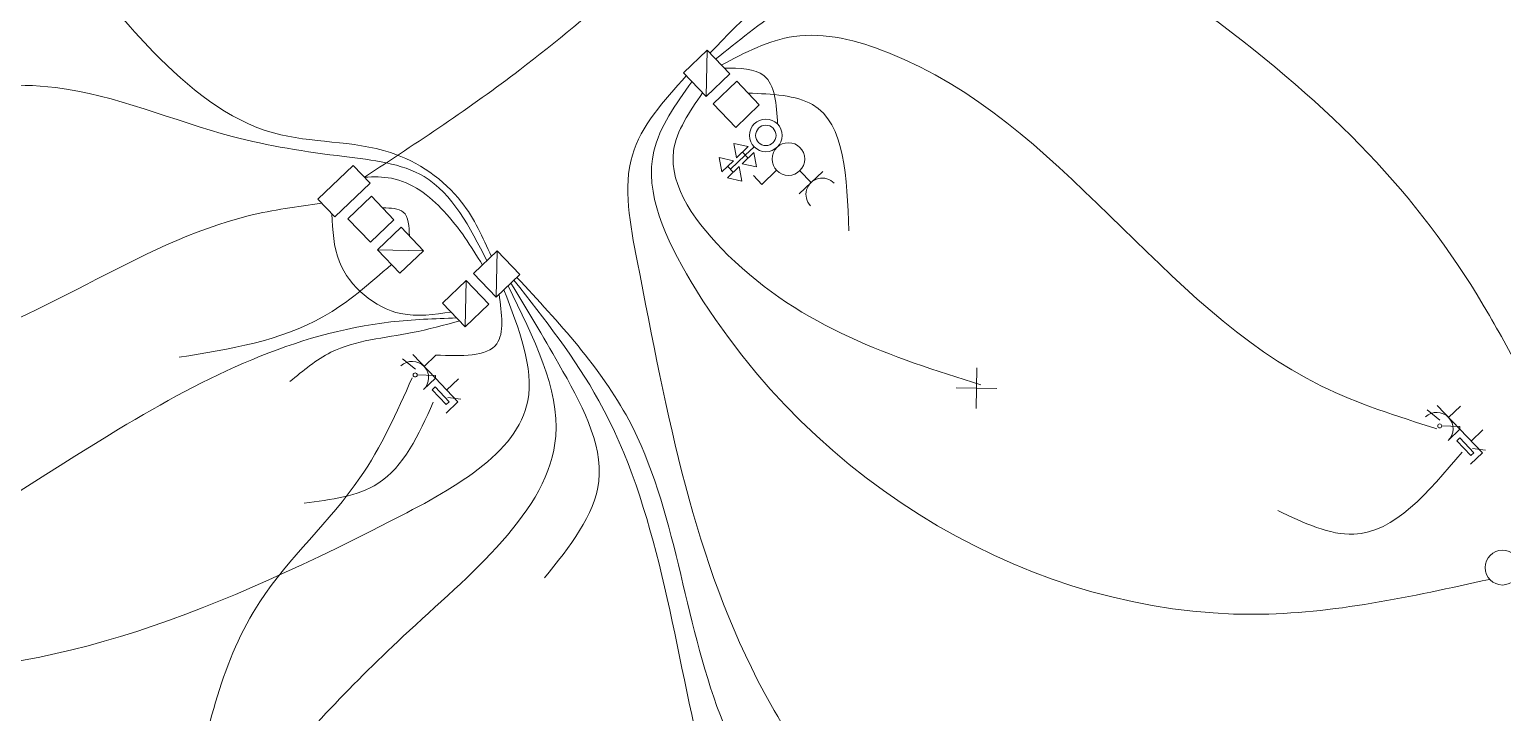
# Model space of a CAD drawing. Header units: metres. Extents: x 2747662.9 to 2747731.3, y 1250221.9 to 1250283.3.
# Drawn here: x 2747701.82 to 2747709.03, y 1250263.41 to 1250266.75 of the extents above; entities that cross this region are included whole.
import ezdxf

# ---------------------------------------------------------------- set-up
doc = ezdxf.new("R2010")
doc.units = ezdxf.units.M
doc.header["$MEASUREMENT"] = 0
doc.layers.add('___elektro', color=7, linetype='Continuous')

msp = doc.modelspace()

# ---------------------------------------------------------------- linework, layer by layer
at = {"layer": '___elektro', "color": 30, "linetype": 'Continuous', "lineweight": 0, "true_color": 0xff8d1c}
for p, q in [((2747705.1338, 1250266.6505), (2747705.0181, 1250266.54)), ((2747705.1049, 1250266.6229), (2747705.1049, 1250266.6229)), ((2747705.1193, 1250266.6367), (2747705.1194, 1250266.6367)), ((2747705.1287, 1250266.4243), (2747705.1338, 1250266.6505)), ((2747705.2443, 1250266.5349), (2747705.1338, 1250266.6505)), ((2747705.1476, 1250266.6361), (2747705.1476, 1250266.6361)), ((2747705.1614, 1250266.6216), (2747705.1615, 1250266.6217)), ((2747705.0326, 1250266.5538), (2747705.0326, 1250266.5538)), ((2747705.047, 1250266.5676), (2747705.0471, 1250266.5676)), ((2747705.0615, 1250266.5814), (2747705.0615, 1250266.5815)), ((2747705.0759, 1250266.5953), (2747705.076, 1250266.5953)), ((2747705.0904, 1250266.6091), (2747705.0904, 1250266.6091)), ((2747705.1752, 1250266.6072), (2747705.1753, 1250266.6072)), ((2747705.1891, 1250266.5927), (2747705.1891, 1250266.5927)), ((2747705.2029, 1250266.5783), (2747705.2029, 1250266.5783)), ((2747705.2167, 1250266.5638), (2747705.2167, 1250266.5638)), ((2747705.2305, 1250266.5493), (2747705.2306, 1250266.5494)), ((2747705.0181, 1250266.54), (2747705.1287, 1250266.4243)), ((2747705.0319, 1250266.5255), (2747705.032, 1250266.5256)), ((2747705.0458, 1250266.5111), (2747705.0458, 1250266.5111)), ((2747705.0596, 1250266.4966), (2747705.0596, 1250266.4966)), ((2747705.0734, 1250266.4822), (2747705.0734, 1250266.4822)), ((2747705.1287, 1250266.4243), (2747705.2443, 1250266.5349)), ((2747705.2789, 1250266.4987), (2747705.1632, 1250266.3882)), ((2747705.1865, 1250266.4796), (2747705.1865, 1250266.4796)), ((2747705.201, 1250266.4934), (2747705.201, 1250266.4935)), ((2747705.2154, 1250266.5072), (2747705.2155, 1250266.5073)), ((2747705.2299, 1250266.5211), (2747705.2299, 1250266.5211)), ((2747705.3894, 1250266.3831), (2747705.2789, 1250266.4987)), ((2747705.0872, 1250266.4677), (2747705.0873, 1250266.4677)), ((2747705.101, 1250266.4532), (2747705.1011, 1250266.4533)), ((2747705.1149, 1250266.4388), (2747705.1149, 1250266.4388)), ((2747705.1431, 1250266.4381), (2747705.1432, 1250266.4382)), ((2747705.1576, 1250266.452), (2747705.1576, 1250266.452)), ((2747705.172, 1250266.4658), (2747705.1721, 1250266.4658)), ((2747705.1777, 1250266.402), (2747705.1777, 1250266.402)), ((2747705.1632, 1250266.3882), (2747705.2738, 1250266.2725)), ((2747705.2738, 1250266.2725), (2747705.3894, 1250266.3831)), ((2747705.3662, 1250266.2917), (2747705.3662, 1250266.2917)), ((2747705.4793, 1250266.2891), (2747705.4793, 1250266.2891)), ((2747705.265, 1250266.1949), (2747705.3353, 1250266.1792)), ((2747705.265, 1250266.1949), (2747705.2775, 1250266.1239)), ((2747705.1927, 1250266.1258), (2747705.2631, 1250266.1101)), ((2747705.1927, 1250266.1258), (2747705.2052, 1250266.0548)), ((2747705.2631, 1250266.1101), (2747705.2052, 1250266.0548)), ((2747705.248, 1250266.068), (2747705.3202, 1250266.1371)), ((2747705.3353, 1250266.1792), (2747705.2775, 1250266.1239)), ((2747705.363, 1250266.1503), (2747705.3052, 1250266.095)), ((2747705.3341, 1250266.1226), (2747705.3064, 1250266.1516)), ((2747705.3202, 1250266.1371), (2747705.3636, 1250266.1786)), ((2747705.3202, 1250266.1371), (2747705.3203, 1250266.1371)), ((2747705.3755, 1250266.0793), (2747705.363, 1250266.1503)), ((2747705.3636, 1250266.1786), (2747705.3637, 1250266.1786)), ((2747705.4767, 1250266.176), (2747705.4768, 1250266.176)), ((2747705.4767, 1250266.176), (2747705.4768, 1250266.176)), ((2747705.5898, 1250266.1735), (2747705.5899, 1250266.1735)), ((2747703.2277, 1250265.9214), (2747703.4012, 1250266.0872)), ((2747703.3578, 1250266.0457), (2747703.3579, 1250266.0458)), ((2747703.3723, 1250266.0596), (2747703.3723, 1250266.0596)), ((2747703.3868, 1250266.0734), (2747703.3868, 1250266.0734)), ((2747703.4841, 1250266.0005), (2747703.4012, 1250266.0872)), ((2747703.415, 1250266.0727), (2747703.4151, 1250266.0728)), ((2747703.4289, 1250266.0583), (2747703.4289, 1250266.0583)), ((2747703.4427, 1250266.0438), (2747703.4427, 1250266.0439)), ((2747705.2907, 1250266.0812), (2747705.2329, 1250266.0259)), ((2747705.2618, 1250266.0535), (2747705.2341, 1250266.0825)), ((2747705.3032, 1250266.0102), (2747705.2907, 1250266.0812)), ((2747705.3755, 1250266.0793), (2747705.3052, 1250266.095)), ((2747705.4742, 1250266.0629), (2747705.4019, 1250265.9938)), ((2747705.4742, 1250266.0629), (2747705.4742, 1250266.0629)), ((2747705.7004, 1250266.0578), (2747705.5847, 1250265.9472)), ((2747705.5873, 1250266.0604), (2747705.5873, 1250266.0604)), ((2747705.6426, 1250266.0025), (2747705.5873, 1250266.0604)), ((2747703.2856, 1250265.9766), (2747703.2856, 1250265.9767)), ((2747703.3, 1250265.9905), (2747703.3001, 1250265.9905)), ((2747703.3107, 1250265.8346), (2747703.4841, 1250266.0005)), ((2747703.3145, 1250266.0043), (2747703.3145, 1250266.0043)), ((2747703.3289, 1250266.0181), (2747703.329, 1250266.0181)), ((2747703.3434, 1250266.0319), (2747703.3434, 1250266.0319)), ((2747703.4552, 1250265.9728), (2747703.4553, 1250265.9728)), ((2747703.4565, 1250266.0294), (2747703.4565, 1250266.0294)), ((2747703.4697, 1250265.9866), (2747703.4697, 1250265.9867)), ((2747703.4703, 1250266.0149), (2747703.4704, 1250266.0149)), ((2747705.3032, 1250266.0102), (2747705.2329, 1250266.0259)), ((2747705.4019, 1250265.9938), (2747705.3604, 1250266.0372)), ((2747703.3107, 1250265.8346), (2747703.2277, 1250265.9214)), ((2747703.2416, 1250265.9069), (2747703.2416, 1250265.9069)), ((2747703.2422, 1250265.9352), (2747703.2422, 1250265.9352)), ((2747703.2566, 1250265.949), (2747703.2567, 1250265.949)), ((2747703.2711, 1250265.9628), (2747703.2711, 1250265.9628)), ((2747703.4898, 1250265.9367), (2747703.3741, 1250265.8261)), ((2747703.3829, 1250265.9037), (2747703.383, 1250265.9037)), ((2747703.3974, 1250265.9175), (2747703.3974, 1250265.9176)), ((2747703.4119, 1250265.9314), (2747703.4119, 1250265.9314)), ((2747703.4263, 1250265.9452), (2747703.4264, 1250265.9452)), ((2747703.4408, 1250265.959), (2747703.4408, 1250265.959)), ((2747703.6003, 1250265.821), (2747703.4898, 1250265.9367)), ((2747703.2554, 1250265.8924), (2747703.2554, 1250265.8925)), ((2747703.2692, 1250265.878), (2747703.2692, 1250265.878)), ((2747703.283, 1250265.8635), (2747703.2831, 1250265.8636)), ((2747703.2968, 1250265.8491), (2747703.2969, 1250265.8491)), ((2747703.3251, 1250265.8484), (2747703.3252, 1250265.8485)), ((2747703.3396, 1250265.8623), (2747703.3396, 1250265.8623)), ((2747703.354, 1250265.8761), (2747703.3541, 1250265.8761)), ((2747703.3685, 1250265.8899), (2747703.3685, 1250265.8899)), ((2747703.3741, 1250265.8261), (2747703.4847, 1250265.7105)), ((2747703.3886, 1250265.8399), (2747703.3886, 1250265.84)), ((2747703.4847, 1250265.7105), (2747703.6003, 1250265.821)), ((2747703.6349, 1250265.7849), (2747703.5192, 1250265.6743)), ((2747703.606, 1250265.7572), (2747703.606, 1250265.7573)), ((2747703.6204, 1250265.7711), (2747703.6205, 1250265.7711)), ((2747703.7454, 1250265.6692), (2747703.6349, 1250265.7849)), ((2747703.6487, 1250265.7704), (2747703.6487, 1250265.7705)), ((2747703.6625, 1250265.756), (2747703.6626, 1250265.756)), ((2747703.5337, 1250265.6881), (2747703.5337, 1250265.6882)), ((2747703.5481, 1250265.702), (2747703.5482, 1250265.702)), ((2747703.5626, 1250265.7158), (2747703.5626, 1250265.7158)), ((2747703.5771, 1250265.7296), (2747703.5771, 1250265.7296)), ((2747703.5915, 1250265.7434), (2747703.5916, 1250265.7434)), ((2747703.6763, 1250265.7415), (2747703.6764, 1250265.7415)), ((2747703.6902, 1250265.7271), (2747703.6902, 1250265.7271)), ((2747703.704, 1250265.7126), (2747703.704, 1250265.7126)), ((2747703.7178, 1250265.6981), (2747703.7178, 1250265.6982)), ((2747703.7316, 1250265.6837), (2747703.7317, 1250265.6837)), ((2747703.5192, 1250265.6743), (2747703.6298, 1250265.5587)), ((2747703.7454, 1250265.6692), (2747703.5192, 1250265.6743)), ((2747703.533, 1250265.6599), (2747703.5331, 1250265.6599)), ((2747703.5469, 1250265.6454), (2747703.5469, 1250265.6454)), ((2747703.5607, 1250265.6309), (2747703.5607, 1250265.631)), ((2747703.5745, 1250265.6165), (2747703.5746, 1250265.6165)), ((2747703.6298, 1250265.5587), (2747703.7454, 1250265.6692)), ((2747703.6876, 1250265.6139), (2747703.6877, 1250265.614)), ((2747703.7021, 1250265.6278), (2747703.7021, 1250265.6278)), ((2747703.7165, 1250265.6416), (2747703.7166, 1250265.6416)), ((2747703.731, 1250265.6554), (2747703.731, 1250265.6554)), ((2747704.1062, 1250265.6682), (2747703.9905, 1250265.5577)), ((2747704.0484, 1250265.6129), (2747704.0484, 1250265.613)), ((2747704.0628, 1250265.6268), (2747704.0629, 1250265.6268)), ((2747704.0773, 1250265.6406), (2747704.0773, 1250265.6406)), ((2747704.0917, 1250265.6544), (2747704.0918, 1250265.6544)), ((2747704.1011, 1250265.442), (2747704.1062, 1250265.6682)), ((2747704.2167, 1250265.5526), (2747704.1062, 1250265.6682)), ((2747704.12, 1250265.6538), (2747704.12, 1250265.6538)), ((2747704.1338, 1250265.6393), (2747704.1339, 1250265.6393)), ((2747704.1476, 1250265.6248), (2747704.1477, 1250265.6249)), ((2747704.1615, 1250265.6104), (2747704.1615, 1250265.6104)), ((2747703.5883, 1250265.602), (2747703.5884, 1250265.6021)), ((2747703.6022, 1250265.5876), (2747703.6022, 1250265.5876)), ((2747703.616, 1250265.5731), (2747703.616, 1250265.5731)), ((2747703.6442, 1250265.5725), (2747703.6443, 1250265.5725)), ((2747703.6587, 1250265.5863), (2747703.6587, 1250265.5863)), ((2747703.6732, 1250265.6001), (2747703.6732, 1250265.6002)), ((2747703.9905, 1250265.5577), (2747704.1011, 1250265.442)), ((2747704.0043, 1250265.5432), (2747704.0044, 1250265.5432)), ((2747704.005, 1250265.5715), (2747704.005, 1250265.5715)), ((2747704.0194, 1250265.5853), (2747704.0195, 1250265.5853)), ((2747704.0339, 1250265.5991), (2747704.0339, 1250265.5991)), ((2747704.1011, 1250265.442), (2747704.2167, 1250265.5526)), ((2747704.1753, 1250265.5959), (2747704.1753, 1250265.596)), ((2747704.1891, 1250265.5815), (2747704.1891, 1250265.5815)), ((2747704.2023, 1250265.5387), (2747704.2023, 1250265.5388)), ((2747704.2029, 1250265.567), (2747704.203, 1250265.567)), ((2747703.9543, 1250265.5232), (2747703.8386, 1250265.4126)), ((2747703.9543, 1250265.5231), (2747703.8387, 1250265.4125)), ((2747703.8965, 1250265.4679), (2747703.8965, 1250265.4679)), ((2747703.8965, 1250265.4678), (2747703.8966, 1250265.4678)), ((2747703.9109, 1250265.4817), (2747703.911, 1250265.4818)), ((2747703.911, 1250265.4816), (2747703.911, 1250265.4816)), ((2747703.9254, 1250265.4956), (2747703.9254, 1250265.4956)), ((2747703.9254, 1250265.4954), (2747703.9255, 1250265.4955)), ((2747703.9398, 1250265.5094), (2747703.9399, 1250265.5094)), ((2747703.9399, 1250265.5092), (2747703.9399, 1250265.5093)), ((2747703.9492, 1250265.297), (2747703.9543, 1250265.5232)), ((2747703.9492, 1250265.2968), (2747703.9543, 1250265.5231)), ((2747704.0649, 1250265.4075), (2747703.9543, 1250265.5232)), ((2747704.0649, 1250265.4074), (2747703.9543, 1250265.5231)), ((2747703.9681, 1250265.5087), (2747703.9682, 1250265.5088)), ((2747703.9682, 1250265.5086), (2747703.9682, 1250265.5086)), ((2747703.9819, 1250265.4943), (2747703.982, 1250265.4943)), ((2747703.982, 1250265.4941), (2747703.982, 1250265.4942)), ((2747703.9958, 1250265.4798), (2747703.9958, 1250265.4799)), ((2747703.9958, 1250265.4797), (2747703.9958, 1250265.4797)), ((2747704.0096, 1250265.4654), (2747704.0096, 1250265.4654)), ((2747704.0096, 1250265.4652), (2747704.0097, 1250265.4653)), ((2747704.0182, 1250265.5287), (2747704.0182, 1250265.5288)), ((2747704.032, 1250265.5143), (2747704.032, 1250265.5143)), ((2747704.0458, 1250265.4998), (2747704.0458, 1250265.4999)), ((2747704.0596, 1250265.4854), (2747704.0597, 1250265.4854)), ((2747704.0734, 1250265.4709), (2747704.0735, 1250265.4709)), ((2747704.13, 1250265.4696), (2747704.13, 1250265.4697)), ((2747704.1445, 1250265.4835), (2747704.1445, 1250265.4835)), ((2747704.1589, 1250265.4973), (2747704.159, 1250265.4973)), ((2747704.1734, 1250265.5111), (2747704.1734, 1250265.5111)), ((2747704.1878, 1250265.5249), (2747704.1879, 1250265.5249)), ((2747703.8386, 1250265.4126), (2747703.9492, 1250265.297)), ((2747703.8387, 1250265.4125), (2747703.9492, 1250265.2968)), ((2747703.8525, 1250265.3982), (2747703.8525, 1250265.3982)), ((2747703.8525, 1250265.398), (2747703.8525, 1250265.3981)), ((2747703.8531, 1250265.4265), (2747703.8531, 1250265.4265)), ((2747703.8531, 1250265.4263), (2747703.8532, 1250265.4263)), ((2747703.8676, 1250265.4403), (2747703.8676, 1250265.4403)), ((2747703.8676, 1250265.4401), (2747703.8676, 1250265.4402)), ((2747703.882, 1250265.4541), (2747703.8821, 1250265.4541)), ((2747703.8821, 1250265.454), (2747703.8821, 1250265.454)), ((2747703.9492, 1250265.297), (2747704.0649, 1250265.4075)), ((2747703.9492, 1250265.2968), (2747704.0649, 1250265.4074)), ((2747704.0234, 1250265.4509), (2747704.0234, 1250265.4509)), ((2747704.0234, 1250265.4508), (2747704.0235, 1250265.4508)), ((2747704.0372, 1250265.4365), (2747704.0373, 1250265.4365)), ((2747704.0373, 1250265.4363), (2747704.0373, 1250265.4363)), ((2747704.0504, 1250265.3937), (2747704.0504, 1250265.3937)), ((2747704.0504, 1250265.3936), (2747704.0505, 1250265.3936)), ((2747704.051, 1250265.422), (2747704.0511, 1250265.422)), ((2747704.0511, 1250265.4219), (2747704.0511, 1250265.4219)), ((2747704.0873, 1250265.4565), (2747704.0873, 1250265.4565)), ((2747704.1155, 1250265.4558), (2747704.1156, 1250265.4558)), ((2747703.8663, 1250265.3837), (2747703.8663, 1250265.3837)), ((2747703.8663, 1250265.3836), (2747703.8664, 1250265.3836)), ((2747703.8801, 1250265.3693), (2747703.8801, 1250265.3693)), ((2747703.8801, 1250265.3691), (2747703.8802, 1250265.3692)), ((2747703.8939, 1250265.3548), (2747703.894, 1250265.3548)), ((2747703.894, 1250265.3547), (2747703.894, 1250265.3547)), ((2747703.9077, 1250265.3403), (2747703.9078, 1250265.3404)), ((2747703.9078, 1250265.3402), (2747703.9078, 1250265.3402)), ((2747703.9216, 1250265.3259), (2747703.9216, 1250265.3259)), ((2747703.9216, 1250265.3258), (2747703.9216, 1250265.3258)), ((2747703.9781, 1250265.3246), (2747703.9782, 1250265.3246)), ((2747703.9782, 1250265.3245), (2747703.9782, 1250265.3245)), ((2747703.9926, 1250265.3384), (2747703.9926, 1250265.3385)), ((2747703.9926, 1250265.3383), (2747703.9927, 1250265.3383)), ((2747704.007, 1250265.3523), (2747704.0071, 1250265.3523)), ((2747704.0071, 1250265.3521), (2747704.0071, 1250265.3522)), ((2747704.0215, 1250265.3661), (2747704.0215, 1250265.3661)), ((2747704.0215, 1250265.3659), (2747704.0216, 1250265.366)), ((2747704.0359, 1250265.3799), (2747704.036, 1250265.3799)), ((2747704.036, 1250265.3798), (2747704.036, 1250265.3798)), ((2747703.9354, 1250265.3114), (2747703.9354, 1250265.3115)), ((2747703.9354, 1250265.3113), (2747703.9355, 1250265.3113)), ((2747703.9637, 1250265.3108), (2747703.9637, 1250265.3108)), ((2747703.9637, 1250265.3107), (2747703.9637, 1250265.3107)), ((2747703.705, 1250265.0893), (2747703.6425, 1250265.1402)), ((2747703.803, 1250265.0446), (2747703.6924, 1250265.1603)), ((2747703.7477, 1250265.1025), (2747703.8055, 1250265.1578)), ((2747703.8055, 1250265.1578), (2747703.8056, 1250265.1578)), ((2747703.8055, 1250265.1578), (2747703.8056, 1250265.1578)), ((2747703.7143, 1250265.0608), (2747703.8033, 1250265.0588)), ((2747703.7452, 1250264.9894), (2747703.803, 1250265.0446)), ((2747703.8033, 1250265.0588), (2747703.803, 1250265.0446)), ((2747703.803, 1250265.0446), (2747703.9135, 1250264.929)), ((2747703.8583, 1250264.9868), (2747703.9161, 1250265.0421)), ((2747703.9161, 1250265.0421), (2747703.9161, 1250265.0421)), ((2747706.4508, 1250264.8962), (2747706.4553, 1250265.0961)), ((2747706.553, 1250264.9939), (2747706.3531, 1250264.9984)), ((2747706.453, 1250264.9961), (2747706.4531, 1250264.9962)), ((2747703.9135, 1250264.929), (2747703.8557, 1250264.8737)), ((2747703.8645, 1250264.9513), (2747703.928, 1250264.9428)), ((2747708.7222, 1250264.8396), (2747708.6597, 1250264.8905)), ((2747708.8202, 1250264.795), (2747708.7096, 1250264.9106)), ((2747708.7649, 1250264.8528), (2747708.8227, 1250264.9081)), ((2747708.8227, 1250264.9081), (2747708.8228, 1250264.9081)), ((2747708.8227, 1250264.9081), (2747708.8228, 1250264.9081)), ((2747708.7315, 1250264.8111), (2747708.8205, 1250264.8091)), ((2747708.7624, 1250264.7397), (2747708.8202, 1250264.795)), ((2747708.8205, 1250264.8091), (2747708.8202, 1250264.795)), ((2747708.8202, 1250264.795), (2747708.9307, 1250264.6793)), ((2747708.8755, 1250264.7371), (2747708.9333, 1250264.7924)), ((2747708.9333, 1250264.7924), (2747708.9333, 1250264.7925)), ((2747708.9307, 1250264.6793), (2747708.8729, 1250264.624)), ((2747708.8817, 1250264.7016), (2747708.9452, 1250264.6931)), ((2747708.97, 1250264.1788), (2747708.97, 1250264.1789)), ((2747708.9672, 1250264.0587), (2747708.9673, 1250264.0587))]:
    msp.add_line(p, q, dxfattribs=at)
for points in [[(2747703.8567, 1250264.9161), (2747703.7876, 1250264.9884), (2747703.802, 1250265.0022), (2747703.8711, 1250264.9299)], [(2747708.8739, 1250264.6665), (2747708.8048, 1250264.7387), (2747708.8192, 1250264.7526), (2747708.8883, 1250264.6803)]]:
    msp.add_lwpolyline(points, close=True, dxfattribs=at)
for centre, radius in [((2747705.4214, 1250266.2338), 0.08), ((2747705.4214, 1250266.2338), 0.05), ((2747705.532, 1250266.1182), 0.08), ((2747703.7043, 1250265.061), 0.01), ((2747708.7215, 1250264.8113), 0.01), ((2747709.0287, 1250264.1174), 0.085)]:
    msp.add_circle(centre, radius, dxfattribs=at)
for centre, start, end in [((2747705.6978, 1250265.9447), 43.70989, 223.7099), ((2747703.6899, 1250265.0472), 313.7099, 133.7099), ((2747708.7071, 1250264.7975), 313.7099, 133.7099)]:
    msp.add_arc(centre, 0.08, start, end, dxfattribs=at)
for points, knots in [([(2747703.4565, 1250266.0294), (2747703.7165, 1250266.2005), (2747703.9764, 1250266.3716), (2747704.2163, 1250266.5544), (2747704.5778, 1250266.83), (2747704.8936, 1250267.1323), (2747705.3054, 1250267.4211), (2747705.7055, 1250267.7016), (2747706.1961, 1250267.9693), (2747706.2477, 1250268.391), (2747706.2651, 1250268.5336), (2747706.2324, 1250268.6938), (2747706.1839, 1250268.8438), (2747706.0467, 1250269.2683), (2747705.7835, 1250269.6114), (2747705.5203, 1250269.9546)], [0, 0, 0, 0, 1, 1, 1, 2, 2, 2, 3, 3, 3, 4, 4, 4, 5, 5, 5, 5]), ([(2747711.2399, 1250266.3488), (2747710.5163, 1250266.9218), (2747709.7928, 1250267.4948), (2747708.9378, 1250268.1457), (2747708.5164, 1250268.4666), (2747708.063, 1250268.8064), (2747707.6169, 1250268.7179), (2747707.4732, 1250268.6894), (2747707.3303, 1250268.6165), (2747707.1873, 1250268.5435)], [0, 0, 0, 0, 1, 1, 1, 2, 2, 2, 3, 3, 3, 3]), ([(2747705.1752, 1250266.6072), (2747705.284, 1250266.6953), (2747705.3928, 1250266.7833), (2747705.5131, 1250266.8604), (2747705.7999, 1250267.0444), (2747706.1521, 1250267.1666), (2747706.3439, 1250267.4288), (2747706.4493, 1250267.5729), (2747706.5061, 1250267.7592), (2747706.5969, 1250267.9208), (2747706.7119, 1250268.1255), (2747706.8812, 1250268.2903), (2747707.0505, 1250268.4552)], [0, 0, 0, 0, 1, 1, 1, 2, 2, 2, 3, 3, 3, 4, 4, 4, 4]), ([(2747709.148, 1250265.0165), (2747709.088, 1250265.1299), (2747709.028, 1250265.2433), (2747708.9652, 1250265.3516), (2747708.6447, 1250265.9042), (2747708.2509, 1250266.3233), (2747707.6437, 1250266.7826), (2747707.1944, 1250267.1224), (2747706.6282, 1250267.4842), (2747706.701, 1250267.8729), (2747706.7348, 1250268.0535), (2747706.9064, 1250268.2399), (2747707.0781, 1250268.4262)], [0, 0, 0, 0, 1, 1, 1, 2, 2, 2, 3, 3, 3, 4, 4, 4, 4]), ([(2747706.1392, 1250267.4595), (2747706.0899, 1250267.3855), (2747706.0407, 1250267.3115), (2747705.976, 1250267.2558), (2747705.89, 1250267.1818), (2747705.7768, 1250267.1402), (2747705.6743, 1250267.0843), (2747705.4702, 1250266.9728), (2747705.3089, 1250266.8045), (2747705.1476, 1250266.6361)], [0, 0, 0, 0, 1, 1, 1, 2, 2, 2, 3, 3, 3, 3]), ([(2747702.0743, 1250267.0435), (2747702.1857, 1250266.9074), (2747702.2971, 1250266.7713), (2747702.4235, 1250266.6415), (2747702.5918, 1250266.4689), (2747702.7868, 1250266.3075), (2747703.011, 1250266.2456), (2747703.1948, 1250266.1948), (2747703.3982, 1250266.2108), (2747703.5837, 1250266.1496), (2747703.7192, 1250266.1048), (2747703.8451, 1250266.0189), (2747703.9317, 1250265.9071), (2747703.9937, 1250265.8271), (2747704.0355, 1250265.7338), (2747704.0773, 1250265.6406)], [0, 0, 0, 0, 1, 1, 1, 2, 2, 2, 3, 3, 3, 4, 4, 4, 5, 5, 5, 5]), ([(2747708.7071, 1250264.7975), (2747708.5134, 1250264.8585), (2747708.3197, 1250264.9195), (2747708.1419, 1250265.0068), (2747707.3518, 1250265.3945), (2747706.8747, 1250266.3005), (2747706.0194, 1250266.6394), (2747705.8702, 1250266.6985), (2747705.7096, 1250266.7404), (2747705.5592, 1250266.7184), (2747705.4358, 1250266.7003), (2747705.3194, 1250266.6393), (2747705.2029, 1250266.5783)], [0, 0, 0, 0, 1, 1, 1, 2, 2, 2, 3, 3, 3, 4, 4, 4, 4]), ([(2747705.4793, 1250266.2891), (2747705.4731, 1250266.3861), (2747705.4669, 1250266.483), (2747705.4121, 1250266.5268), (2747705.3679, 1250266.5621), (2747705.2923, 1250266.5629), (2747705.2167, 1250266.5638)], [0, 0, 0, 0, 1, 1, 1, 2, 2, 2, 2]), ([(2747701.3408, 1250266.4557), (2747701.543, 1250266.4738), (2747701.7451, 1250266.4919), (2747701.9424, 1250266.4683), (2747702.2369, 1250266.4331), (2747702.5206, 1250266.3049), (2747702.8079, 1250266.2287), (2747702.9864, 1250266.1814), (2747703.1663, 1250266.1541), (2747703.3572, 1250266.1302), (2747703.4948, 1250266.1129), (2747703.6382, 1250266.0974), (2747703.7476, 1250266.0322), (2747703.8874, 1250265.9488), (2747703.9715, 1250265.7843), (2747704.0555, 1250265.6198)], [0, 0, 0, 0, 1, 1, 1, 2, 2, 2, 3, 3, 3, 4, 4, 4, 5, 5, 5, 5]), ([(2747705.9919, 1250262.7361), (2747705.895, 1250262.8388), (2747705.7981, 1250262.9415), (2747705.7099, 1250263.052), (2747705.5969, 1250263.1937), (2747705.4982, 1250263.348), (2747705.4128, 1250263.5065), (2747705.0667, 1250264.1492), (2747704.9395, 1250264.8594), (2747704.7916, 1250265.6191), (2747704.7568, 1250265.798), (2747704.7208, 1250265.9797), (2747704.7679, 1250266.1372), (2747704.8105, 1250266.2799), (2747704.9212, 1250266.4027), (2747705.0319, 1250266.5255)], [0, 0, 0, 0, 1, 1, 1, 2, 2, 2, 3, 3, 3, 4, 4, 4, 5, 5, 5, 5]), ([(2747708.9651, 1250264.0601), (2747708.5818, 1250263.9753), (2747708.1984, 1250263.8905), (2747707.8114, 1250263.889), (2747706.7494, 1250263.8848), (2747705.66, 1250264.5077), (2747705.0556, 1250265.5171), (2747704.93, 1250265.7269), (2747704.8253, 1250265.9533), (2747704.8729, 1250266.1567), (2747704.9006, 1250266.2752), (2747704.9801, 1250266.3859), (2747705.0596, 1250266.4966)], [0, 0, 0, 0, 1, 1, 1, 2, 2, 2, 3, 3, 3, 4, 4, 4, 4]), ([(2747706.4742, 1250265.012), (2747706.0383, 1250265.1503), (2747705.6023, 1250265.2885), (2747705.236, 1250265.6479), (2747705.0842, 1250265.7968), (2747704.9444, 1250265.9836), (2747704.9699, 1250266.1595), (2747704.9839, 1250266.256), (2747705.0477, 1250266.3492), (2747705.1114, 1250266.4424)], [0, 0, 0, 0, 1, 1, 1, 2, 2, 2, 3, 3, 3, 3]), ([(2747705.3342, 1250266.4409), (2747705.4519, 1250266.4362), (2747705.5696, 1250266.4314), (2747705.6496, 1250266.3848), (2747705.8103, 1250266.2912), (2747705.819, 1250266.0288), (2747705.8277, 1250265.7664)], [0, 0, 0, 0, 1, 1, 1, 2, 2, 2, 2]), ([(2747704.0339, 1250265.5991), (2747703.9775, 1250265.6903), (2747703.921, 1250265.7814), (2747703.8453, 1250265.8625), (2747703.7741, 1250265.9386), (2747703.6859, 1250266.0058), (2747703.5875, 1250266.0241), (2747703.5451, 1250266.032), (2747703.5008, 1250266.0307), (2747703.4565, 1250266.0295)], [0, 0, 0, 0, 1, 1, 1, 2, 2, 2, 3, 3, 3, 3]), ([(2747698.6143, 1250264.9207), (2747698.8231, 1250265.0149), (2747699.0319, 1250265.1092), (2747699.2495, 1250265.1581), (2747699.9093, 1250265.3062), (2747700.651, 1250265.0375), (2747701.3047, 1250265.18), (2747701.8516, 1250265.2991), (2747702.3369, 1250265.706), (2747702.892, 1250265.8409), (2747703.0081, 1250265.8692), (2747703.1273, 1250265.8855), (2747703.2465, 1250265.9018)], [0, 0, 0, 0, 1, 1, 1, 2, 2, 2, 3, 3, 3, 4, 4, 4, 4]), ([(2747703.8801, 1250265.3691), (2747703.7973, 1250265.3566), (2747703.7145, 1250265.344), (2747703.634, 1250265.3613), (2747703.5055, 1250265.3889), (2747703.3829, 1250265.4928), (2747703.3334, 1250265.6149), (2747703.3035, 1250265.6885), (2747703.3002, 1250265.7688), (2747703.2968, 1250265.8491)], [0, 0, 0, 0, 1, 1, 1, 2, 2, 2, 3, 3, 3, 3]), ([(2747703.6763, 1250265.7415), (2747703.6742, 1250265.7889), (2747703.6721, 1250265.8362), (2747703.6462, 1250265.8585), (2747703.624, 1250265.8775), (2747703.5845, 1250265.8782), (2747703.5451, 1250265.8788)], [0, 0, 0, 0, 1, 1, 1, 2, 2, 2, 2]), ([(2747703.5883, 1250265.6022), (2747703.4808, 1250265.5077), (2747703.3732, 1250265.4133), (2747703.2526, 1250265.345), (2747703.0442, 1250265.227), (2747702.7966, 1250265.1873), (2747702.5491, 1250265.1475)], [0, 0, 0, 0, 1, 1, 1, 2, 2, 2, 2]), ([(2747706.1455, 1250262.0858), (2747706.0416, 1250262.1902), (2747705.9377, 1250262.2945), (2747705.8382, 1250262.4041), (2747705.5735, 1250262.696), (2747705.3409, 1250263.0255), (2747705.1989, 1250263.3936), (2747705.0161, 1250263.8671), (2747704.9833, 1250264.4044), (2747704.7497, 1250264.841), (2747704.613, 1250265.0966), (2747704.4077, 1250265.3177), (2747704.2023, 1250265.5387)], [0, 0, 0, 0, 1, 1, 1, 2, 2, 2, 3, 3, 3, 4, 4, 4, 4]), ([(2747699.7397, 1250263.9003), (2747700.1611, 1250263.7787), (2747700.5825, 1250263.6571), (2747700.9926, 1250263.6239), (2747701.8496, 1250263.5546), (2747702.6573, 1250263.8713), (2747703.5758, 1250264.3411), (2747703.8848, 1250264.4992), (2747704.2064, 1250264.6746), (2747704.2555, 1250264.9341), (2747704.2859, 1250265.0942), (2747704.2125, 1250265.2862), (2747704.1391, 1250265.4783)], [0, 0, 0, 0, 1, 1, 1, 2, 2, 2, 3, 3, 3, 4, 4, 4, 4]), ([(2747702.9267, 1250263.0319), (2747703.1497, 1250263.2795), (2747703.3726, 1250263.5272), (2747703.6456, 1250263.7813), (2747703.9694, 1250264.0828), (2747704.3636, 1250264.3934), (2747704.3923, 1250264.761), (2747704.4104, 1250264.9915), (2747704.2846, 1250265.2444), (2747704.1589, 1250265.4973)], [0, 0, 0, 0, 1, 1, 1, 2, 2, 2, 3, 3, 3, 3]), ([(2747704.1734, 1250265.5111), (2747704.2507, 1250265.3822), (2747704.328, 1250265.2534), (2747704.4083, 1250265.1131), (2747704.5135, 1250264.9295), (2747704.6239, 1250264.7263), (2747704.6033, 1250264.5403), (2747704.5848, 1250264.3734), (2747704.4608, 1250264.2203), (2747704.3367, 1250264.0671)], [0, 0, 0, 0, 1, 1, 1, 2, 2, 2, 3, 3, 3, 3]), ([(2747705.3283, 1250262.4087), (2747705.2506, 1250262.6607), (2747705.1729, 1250262.9127), (2747705.1099, 1250263.1717), (2747704.9642, 1250263.7704), (2747704.8965, 1250264.4066), (2747704.6035, 1250264.9349), (2747704.4882, 1250265.1427), (2747704.338, 1250265.3338), (2747704.1878, 1250265.5249)], [0, 0, 0, 0, 1, 1, 1, 2, 2, 2, 3, 3, 3, 3]), ([(2747703.8055, 1250265.1579), (2747703.9309, 1250265.1534), (2747704.0562, 1250265.149), (2747704.1033, 1250265.2131), (2747704.141, 1250265.2646), (2747704.1283, 1250265.3602), (2747704.1155, 1250265.4558)], [0, 0, 0, 0, 1, 1, 1, 2, 2, 2, 2]), ([(2747699.7709, 1250263.9252), (2747699.8177, 1250263.9131), (2747699.8644, 1250263.901), (2747699.911, 1250263.8915), (2747700.7225, 1250263.7256), (2747701.493, 1250264.3377), (2747702.2516, 1250264.795), (2747702.685, 1250265.0563), (2747703.1145, 1250265.2671), (2747703.5852, 1250265.3203), (2747703.6913, 1250265.3323), (2747703.7996, 1250265.3362), (2747703.9078, 1250265.3402)], [0, 0, 0, 0, 1, 1, 1, 2, 2, 2, 3, 3, 3, 4, 4, 4, 4]), ([(2747703.0912, 1250265.029), (2747703.1554, 1250265.0825), (2747703.2196, 1250265.1359), (2747703.2919, 1250265.1717), (2747703.4121, 1250265.2312), (2747703.5547, 1250265.2418), (2747703.6901, 1250265.2684), (2747703.7689, 1250265.2839), (2747703.8453, 1250265.3048), (2747703.9216, 1250265.3258)], [0, 0, 0, 0, 1, 1, 1, 2, 2, 2, 3, 3, 3, 3]), ([(2747702.3505, 1250260.8345), (2747702.4172, 1250261.5468), (2747702.4839, 1250262.2592), (2747702.6183, 1250262.9841), (2747702.6816, 1250263.3254), (2747702.76, 1250263.6695), (2747702.944, 1250263.9506), (2747703.0847, 1250264.1655), (2747703.2873, 1250264.3435), (2747703.4339, 1250264.5571), (2747703.538, 1250264.7086), (2747703.6139, 1250264.878), (2747703.6898, 1250265.0473)], [0, 0, 0, 0, 1, 1, 1, 2, 2, 2, 3, 3, 3, 4, 4, 4, 4]), ([(2747703.793, 1250264.9271), (2747703.7208, 1250264.7688), (2747703.6485, 1250264.6106), (2747703.5217, 1250264.5294), (2747703.4233, 1250264.4665), (2747703.2922, 1250264.45), (2747703.161, 1250264.4334)], [0, 0, 0, 0, 1, 1, 1, 2, 2, 2, 2]), ([(2747708.8307, 1250264.6833), (2747708.6649, 1250264.4861), (2747708.4991, 1250264.289), (2747708.3001, 1250264.281), (2747708.1836, 1250264.2764), (2747708.0558, 1250264.3365), (2747707.928, 1250264.3966)], [0, 0, 0, 0, 1, 1, 1, 2, 2, 2, 2])]:
    msp.add_open_spline(points, degree=3, knots=knots, dxfattribs=at)

doc.saveas('drawing.dxf')
